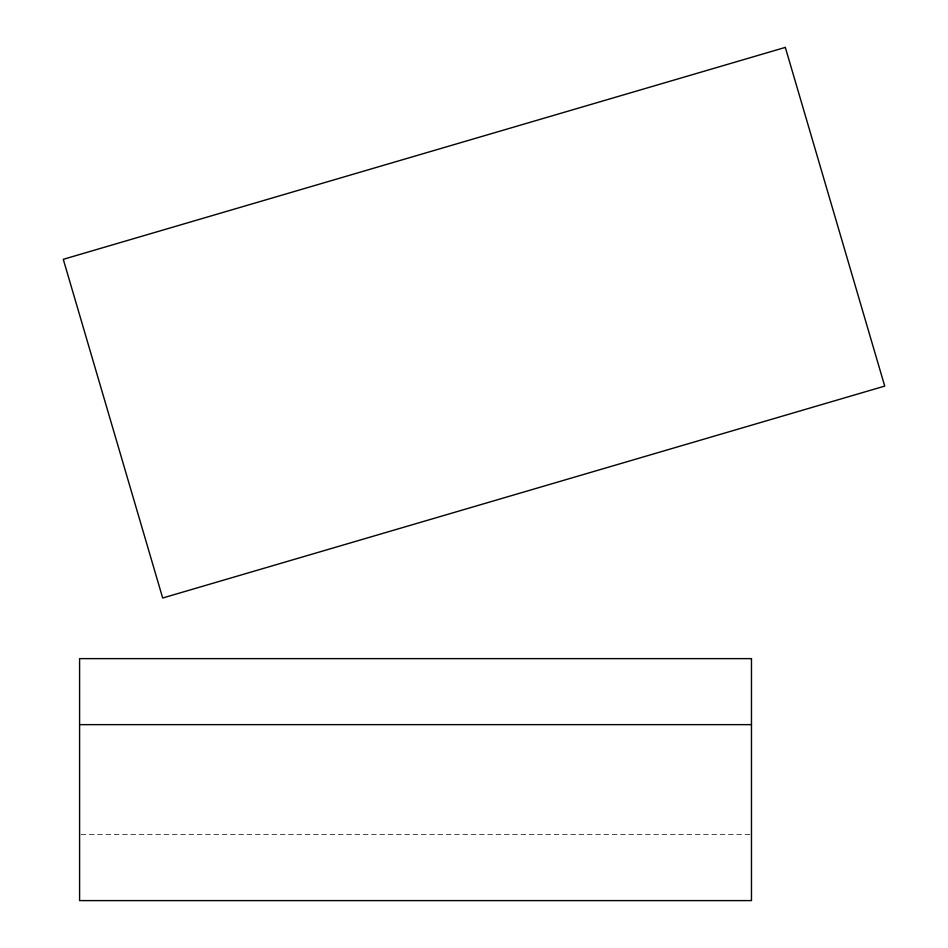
<?xml version="1.0" encoding="UTF-8"?>
<svg xmlns="http://www.w3.org/2000/svg" width="948" height="948" viewBox="0 0 948 948"><rect width="100%" height="100%" fill="white"/><g stroke="black" fill="none" stroke-linecap="round" stroke-linejoin="round"><path stroke-width="0.71" stroke-dasharray="4.74 3.56" d="M81.066 834.584L749.986 834.584"/><path stroke-width="1.42" d="M79.585 724.639L751.468 724.639M785.323 47.4L63.279 259.314L162.677 598.01L884.721 386.097L785.323 47.4M751.468 658.623L79.585 658.623L79.585 900.6L751.468 900.6L751.468 658.623"/></g></svg>
